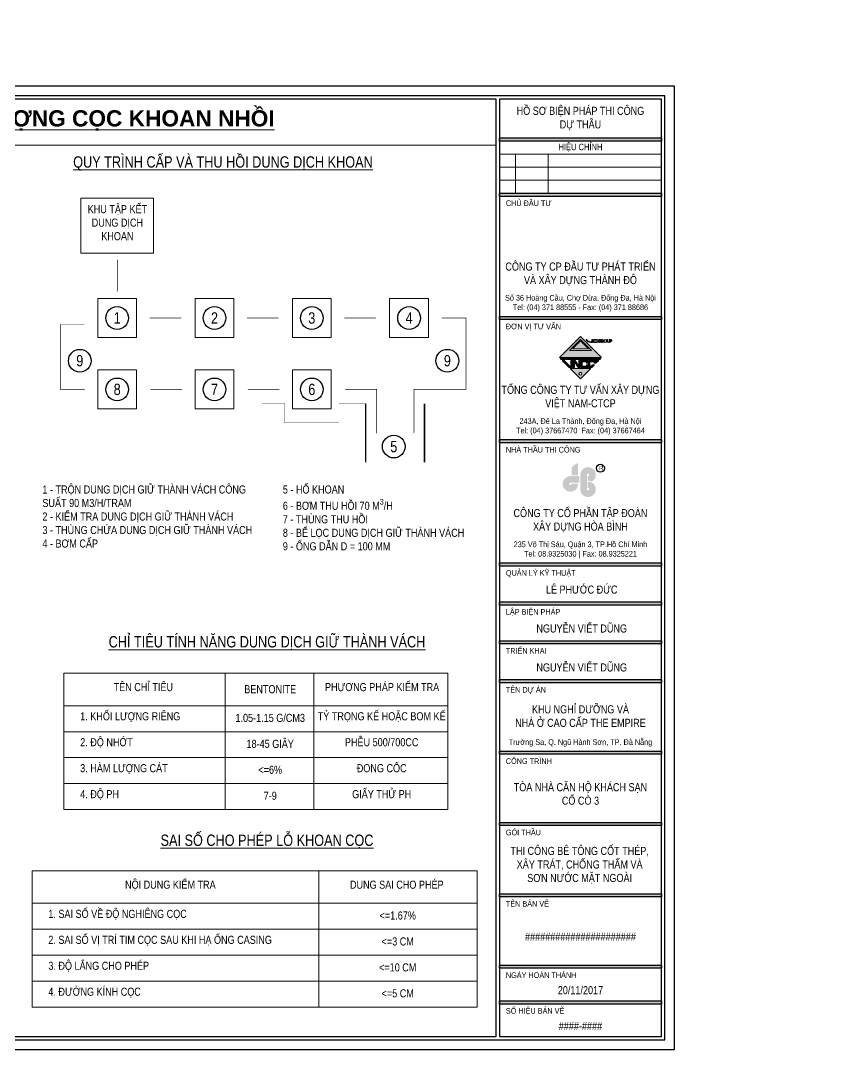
# Model space of a CAD drawing. Header units: millimetres. Extents: x -376071 to 28028791, y -269234 to 29325.
# Drawn here: x 174471 to 199655, y -148882 to -117163 of the extents above; entities that cross this region are included whole.
import ezdxf
from ezdxf.enums import TextEntityAlignment as Align

# ---------------------------------------------------------------- set-up
doc = ezdxf.new("R2010")
doc.units = ezdxf.units.MM
doc.header["$LTSCALE"] = 100
doc.set_wipeout_variables(frame=1)
doc.linetypes.add('CONTINOUS', pattern=[0])
for name, color, linetype in [('01. TEXT NOI DUNG', 7, 'Continuous'), ('01. TEXT TIEU DE', 7, 'Continuous'), ('03. HATCH 03', 5, 'Continuous')]:
    doc.layers.add(name, color=color, linetype=linetype)
doc.layers.add('02. NET KHUNG', color=7, linetype='CONTINOUS', lineweight=9)
doc.layers.add('0_TEXT', color=7, linetype='Continuous', lineweight=15)
doc.styles.add('Arial 0.8', font='arial_0.ttf', dxfattribs={"width": 0.8, "height": 250})
doc.styles.add('Arial 1.2', font='arial_0.ttf', dxfattribs={"width": 1.2, "height": 500})

# ---------------------------------------------------------------- blocks, each defined once
blk = doc.blocks.new('lo go hb')
at = {"linetype": 'ByBlock', "true_color": 0x047bfb}
h = blk.add_hatch(color=150, dxfattribs=at)
h.paths.add_polyline_path([(-524, 1333), (-820, 1038), (-229, 979)])
h.paths.add_polyline_path([(-229, 1629, -0.414208), (-524, 1333), (-229, 979)])
h.paths.add_polyline_path([(-229, 979), (-820, 1038), (-820, 329), (-229, 329)])
for points in [[(576, 359, -2.79063), (665, 251), (665, -174, -0.125559), (1049, -261, 1.726912), (-32, 359), (-32, -969, 2.465752), (665, -251), (665, -861, -2.79063), (576, -969)], [(-104, 249), (-943, 249, 2.465942), (-225, -448), (-835, -448, -2.792193), (-943, -359), (-104, -359)]]:
    blk.add_hatch(color=150, dxfattribs=at).paths.add_polyline_path(points)
at = {"color": 142}
blk.add_circle((1831, 979), 369, dxfattribs=at)
at = {"color": 142, "insert": (1698, 1197), "char_height": 416.19, "width": 1169.98, "attachment_point": 1}
blk.add_mtext('{\\fVNI-Helve|b0|i0|c0|p2;R}', dxfattribs=at)
blk = doc.blocks.new('Khung A3 COR3')
h = blk.add_hatch(color=256)
h.set_gradient(color1=(63, 127, 63), one_color=1, tint=1, name='INVCYLINDER')
h.paths.add_polyline_path([(366, 281), (416, 281), (416, 280), (366, 280)])
h = blk.add_hatch(color=256)
h.set_gradient(color1=(63, 127, 63), one_color=1, tint=1, name='INVCYLINDER')
h.paths.add_polyline_path([(366, 264), (416, 264), (416, 263), (366, 263)])
h = blk.add_hatch(color=256)
h.set_gradient(color1=(63, 127, 63), one_color=1, tint=1, name='INVCYLINDER')
h.paths.add_polyline_path([(366, 226), (416, 226), (416, 225), (366, 225)])
at = {"lineweight": 0, "true_color": 0xa40101}
h = blk.add_hatch(color=14, dxfattribs=at)
h.paths.add_polyline_path([(391, 219.79), (384.49, 213.28), (397.51, 213.28)])
h.paths.add_polyline_path([(387.59, 215.45), (391, 218.86), (394.41, 215.45)], flags=16)
h.paths.add_polyline_path([(388.57, 215.98), (391, 218.41), (393.43, 215.98)], flags=0)
for points in [[(394.73, 218.86), (394.52, 218.86), (394.52, 218.12, -0.0511), (393.77, 218.23, -0.180921), (392.94, 218.86), (392.71, 218.86, 0.200901), (393.72, 218.03, 0.056436), (394.6, 217.92), (394.73, 217.92)], [(396.11, 218.86), (395.17, 218.86, 0.414214), (394.84, 218.53), (394.84, 218.24, 0.414214), (395.17, 217.92), (396.11, 217.92), (396.11, 218.12), (395.17, 218.12, -0.414214), (395.05, 218.24), (395.05, 218.53, -0.414214), (395.17, 218.66), (396.11, 218.66)], [(396.85, 217.92), (396.89, 217.92, 0.401402), (397.34, 218.39), (396.87, 218.39), (396.87, 218.29), (397.24, 218.29, -4.537693), (397.18, 218.6), (397.29, 218.6, 1.731982)], [(397.82, 218.86), (397.45, 218.86), (397.45, 217.92), (397.55, 217.92), (397.55, 218.76), (397.82, 218.76, -1), (397.82, 218.37), (397.63, 218.37), (397.99, 217.92), (398.11, 217.92), (397.82, 218.28, 1)], [(399.37, 218.86), (399.27, 218.86), (399.27, 218.25, 1), (399.94, 218.25), (399.94, 218.86), (399.84, 218.86), (399.84, 218.25, -1), (399.37, 218.25)], [(397.3, 213.04), (384.7, 213.04), (385.02, 212.72), (396.98, 212.72)], [(388.5, 212.4), (388.07, 212.4), (388.07, 210.65), (387.71, 210.65), (385.96, 212.4), (385.34, 212.4), (387.53, 210.22), (388.5, 210.22)], [(390.89, 212.4), (390.46, 212.4), (390.46, 210.65), (389.37, 212.4), (388.72, 212.4), (388.72, 210.22), (389.15, 210.22), (389.15, 211.97), (390.25, 210.22), (390.89, 210.22)], [(393.29, 212.4), (391.11, 212.4), (391.11, 210.22), (393.29, 210.22), (393.29, 211.07), (392.86, 211.07), (392.86, 210.65), (391.54, 210.65), (391.54, 211.95), (392.86, 211.95), (392.86, 211.53), (393.29, 211.53)], [(396.66, 212.4), (393.51, 212.4), (393.51, 210.22), (394.47, 210.22), (395.33, 211.07), (394.71, 211.07), (394.29, 210.65), (393.94, 210.65), (393.94, 211.95), (395.59, 211.95), (395.17, 211.53), (395.78, 211.53)]]:
    blk.add_hatch(color=14, dxfattribs=at).paths.add_polyline_path(points)
h = blk.add_hatch(color=14, dxfattribs=at)
h.paths.add_polyline_path([(398.22, 218.39, 1), (399.16, 218.39, 1)])
h.paths.add_polyline_path([(399.07, 218.39, -1), (398.32, 218.39, -1)], flags=16)
h = blk.add_hatch(color=14, dxfattribs=at)
h.paths.add_polyline_path([(400.42, 218.86), (400.05, 218.86), (400.05, 217.92), (400.14, 217.92), (400.14, 218.28), (400.42, 218.28, 1)])
h.paths.add_polyline_path([(400.14, 218.76), (400.42, 218.76, -1), (400.42, 218.37), (400.14, 218.37)], flags=16)
h = blk.add_hatch(color=14, dxfattribs=at)
h.paths.add_polyline_path([(394.15, 209.9), (387.85, 209.9), (391, 206.76)])
h.paths.add_polyline_path([(391.47, 208.29, -1), (390.53, 208.29, -1)], flags=16)
h = blk.add_hatch(color=256)
h.set_gradient(color1=(63, 127, 63), one_color=1, tint=1, name='INVCYLINDER')
h.paths.add_polyline_path([(366, 188), (416, 188), (416, 187), (366, 187)])
h = blk.add_hatch(color=256)
h.set_gradient(color1=(63, 127, 63), one_color=1, tint=1, name='INVCYLINDER')
h.paths.add_polyline_path([(366, 150), (416, 150), (416, 149), (366, 149)])
h = blk.add_hatch(color=256)
h.set_gradient(color1=(63, 127, 63), one_color=1, tint=1, name='INVCYLINDER')
h.paths.add_polyline_path([(366, 150), (416, 150), (416, 149), (366, 149)])
h = blk.add_hatch(color=256)
h.set_gradient(color1=(63, 127, 63), one_color=1, tint=1, name='INVCYLINDER')
h.paths.add_polyline_path([(366, 138), (416, 138), (416, 137), (366, 137)])
h = blk.add_hatch(color=256)
h.set_gradient(color1=(63, 127, 63), one_color=1, tint=1, name='INVCYLINDER')
h.paths.add_polyline_path([(366, 138), (416, 138), (416, 137), (366, 137)])
h = blk.add_hatch(color=256)
h.set_gradient(color1=(63, 127, 63), one_color=1, tint=1, name='INVCYLINDER')
h.paths.add_polyline_path([(366, 126), (416, 126), (416, 125), (366, 125)])
h = blk.add_hatch(color=256)
h.set_gradient(color1=(63, 127, 63), one_color=1, tint=1, name='INVCYLINDER')
h.paths.add_polyline_path([(366, 126), (416, 126), (416, 125), (366, 125)])
h = blk.add_hatch(color=256)
h.set_gradient(color1=(63, 127, 63), one_color=1, tint=1, name='INVCYLINDER')
h.paths.add_polyline_path([(366, 114), (416, 114), (416, 113), (366, 113)])
h = blk.add_hatch(color=256)
h.set_gradient(color1=(63, 127, 63), one_color=1, tint=1, name='INVCYLINDER')
h.paths.add_polyline_path([(366, 114), (416, 114), (416, 113), (366, 113)])
h = blk.add_hatch(color=256)
h.set_gradient(color1=(63, 127, 63), one_color=1, tint=1, name='INVCYLINDER')
h.paths.add_polyline_path([(366, 92), (416, 92), (416, 91), (366, 91)])
h = blk.add_hatch(color=256)
h.set_gradient(color1=(63, 127, 63), one_color=1, tint=1, name='INVCYLINDER')
h.paths.add_polyline_path([(366, 92), (416, 92), (416, 91), (366, 91)])
h = blk.add_hatch(color=256)
h.set_gradient(color1=(63, 127, 63), one_color=1, tint=1, name='INVCYLINDER')
h.paths.add_polyline_path([(366, 70), (416, 70), (416, 69), (366, 69)])
h = blk.add_hatch(color=256)
h.set_gradient(color1=(63, 127, 63), one_color=1, tint=1, name='INVCYLINDER')
h.paths.add_polyline_path([(366, 70), (416, 70), (416, 69), (366, 69)])
h = blk.add_hatch(color=256)
h.set_gradient(color1=(63, 127, 63), one_color=1, tint=1, name='INVCYLINDER')
h.paths.add_polyline_path([(366, 48), (416, 48), (416, 47), (366, 47)])
h = blk.add_hatch(color=256)
h.set_gradient(color1=(63, 127, 63), one_color=1, tint=1, name='INVCYLINDER')
h.paths.add_polyline_path([(366, 48), (416, 48), (416, 47), (366, 47)])
h = blk.add_hatch(color=256)
h.set_gradient(color1=(63, 127, 63), one_color=1, tint=1, name='INVCYLINDER')
h.paths.add_polyline_path([(366, 26), (416, 26), (416, 25), (366, 25)])
h = blk.add_hatch(color=256)
h.set_gradient(color1=(63, 127, 63), one_color=1, tint=1, name='INVCYLINDER')
h.paths.add_polyline_path([(366, 26), (416, 26), (416, 25), (366, 25)])
h = blk.add_hatch(color=256)
h.set_gradient(color1=(63, 127, 63), one_color=1, tint=1, name='INVCYLINDER')
h.paths.add_polyline_path([(366, 15), (416, 15), (416, 14), (366, 14)])
h = blk.add_hatch(color=256)
h.set_gradient(color1=(63, 127, 63), one_color=1, tint=1, name='INVCYLINDER')
h.paths.add_polyline_path([(366, 15), (416, 15), (416, 14), (366, 14)])
at = {"color": 12, "lineweight": 0}
for p, q in [((391, 219.79), (384.49, 213.28)), ((397.51, 213.28), (391, 219.79)), ((387.59, 215.45), (391, 218.86)), ((388.57, 215.98), (391, 218.41)), ((393.43, 215.98), (388.57, 215.98)), ((391, 218.86), (394.41, 215.45)), ((391, 218.41), (393.43, 215.98)), ((392.94, 218.86), (392.71, 218.86)), ((394.73, 218.86), (394.52, 218.86)), ((394.52, 218.86), (394.52, 218.12)), ((394.6, 217.92), (394.73, 217.92)), ((394.73, 217.92), (394.73, 218.86)), ((394.84, 218.53), (394.84, 218.24)), ((395.05, 218.24), (395.05, 218.53)), ((396.11, 218.86), (395.17, 218.86)), ((395.17, 218.66), (396.11, 218.66)), ((396.11, 218.12), (395.17, 218.12)), ((395.17, 217.92), (396.11, 217.92)), ((396.11, 218.66), (396.11, 218.86)), ((396.11, 217.92), (396.11, 218.12)), ((396.85, 217.92), (396.89, 217.92)), ((397.34, 218.39), (396.87, 218.39)), ((396.87, 218.39), (396.87, 218.29)), ((396.87, 218.29), (397.24, 218.29)), ((397.18, 218.6), (397.29, 218.6)), ((397.82, 218.86), (397.45, 218.86)), ((397.45, 218.86), (397.45, 217.92)), ((397.45, 217.92), (397.55, 217.92)), ((397.55, 217.92), (397.55, 218.76)), ((397.55, 218.76), (397.82, 218.76)), ((397.82, 218.37), (397.63, 218.37)), ((397.63, 218.37), (397.99, 217.92)), ((398.11, 217.92), (397.82, 218.28)), ((397.99, 217.92), (398.11, 217.92)), ((399.37, 218.86), (399.27, 218.86)), ((399.27, 218.86), (399.27, 218.25)), ((399.37, 218.25), (399.37, 218.86)), ((399.94, 218.86), (399.84, 218.86)), ((399.84, 218.86), (399.84, 218.25)), ((399.94, 218.25), (399.94, 218.86)), ((400.42, 218.86), (400.05, 218.86)), ((400.05, 218.86), (400.05, 217.92)), ((400.05, 217.92), (400.14, 217.92)), ((400.14, 218.76), (400.42, 218.76)), ((400.14, 218.37), (400.14, 218.76)), ((400.42, 218.37), (400.14, 218.37)), ((400.14, 217.92), (400.14, 218.28)), ((400.14, 218.28), (400.42, 218.28)), ((384.49, 213.28), (397.51, 213.28)), ((397.3, 213.04), (384.7, 213.04)), ((384.7, 213.04), (385.02, 212.72)), ((385.02, 212.72), (396.98, 212.72)), ((394.41, 215.45), (387.59, 215.45)), ((396.98, 212.72), (397.3, 213.04)), ((385.96, 212.4), (385.34, 212.4)), ((385.34, 212.4), (387.53, 210.22)), ((387.71, 210.65), (385.96, 212.4)), ((387.53, 210.22), (388.5, 210.22)), ((388.07, 210.65), (387.71, 210.65)), ((388.5, 212.4), (388.07, 212.4)), ((388.07, 212.4), (388.07, 210.65)), ((388.5, 210.22), (388.5, 212.4)), ((389.37, 212.4), (388.72, 212.4)), ((388.72, 212.4), (388.72, 210.22)), ((388.72, 210.22), (389.15, 210.22)), ((389.15, 210.22), (389.15, 211.97)), ((389.15, 211.97), (390.25, 210.22)), ((390.46, 210.65), (389.37, 212.4)), ((390.25, 210.22), (390.89, 210.22)), ((390.89, 212.4), (390.46, 212.4)), ((390.46, 212.4), (390.46, 210.65)), ((390.89, 210.22), (390.89, 212.4)), ((393.29, 212.4), (391.11, 212.4)), ((391.11, 212.4), (391.11, 210.22)), ((391.11, 210.22), (393.29, 210.22)), ((391.54, 210.65), (391.54, 211.95)), ((391.54, 211.95), (392.86, 211.95)), ((392.86, 210.65), (391.54, 210.65)), ((392.86, 211.95), (392.86, 211.53)), ((392.86, 211.53), (393.29, 211.53)), ((393.29, 211.07), (392.86, 211.07)), ((392.86, 211.07), (392.86, 210.65)), ((393.29, 211.53), (393.29, 212.4)), ((393.29, 210.22), (393.29, 211.07)), ((396.66, 212.4), (393.51, 212.4)), ((393.51, 212.4), (393.51, 210.22)), ((393.51, 210.22), (394.47, 210.22)), ((393.94, 210.65), (393.94, 211.95)), ((393.94, 211.95), (395.59, 211.95)), ((394.29, 210.65), (393.94, 210.65)), ((394.71, 211.07), (394.29, 210.65)), ((394.47, 210.22), (395.33, 211.07)), ((395.33, 211.07), (394.71, 211.07)), ((395.59, 211.95), (395.17, 211.53)), ((395.17, 211.53), (395.78, 211.53)), ((395.78, 211.53), (396.66, 212.4))]:
    blk.add_line(p, q, dxfattribs=at)
at = {"ltscale": 2000}
for points in [[(420, 0), (420, 297), (0, 297), (0, 0)], [(417, 3), (417, 294), (3, 294), (3, 3)], [(365, 4), (365, 293), (4, 293), (4, 4)], [(416, 293), (366, 293), (366, 4), (416, 4)]]:
    blk.add_lwpolyline(points, close=True, dxfattribs=at)
at = {"color": 7, "flags": 128}
for points in [[(366, 281), (416, 281), (416, 280), (366, 280), (366, 281)], [(366, 264), (416, 264), (416, 263), (366, 263), (366, 264)], [(366, 226), (416, 226), (416, 225), (366, 225), (366, 226)], [(366, 188), (416, 188), (416, 187), (366, 187), (366, 188)], [(366, 150), (416, 150), (416, 149), (366, 149), (366, 150)], [(366, 150), (416, 150), (416, 149), (366, 149), (366, 150)], [(366, 138), (416, 138), (416, 137), (366, 137), (366, 138)], [(366, 138), (416, 138), (416, 137), (366, 137), (366, 138)], [(366, 126), (416, 126), (416, 125), (366, 125), (366, 126)], [(366, 126), (416, 126), (416, 125), (366, 125), (366, 126)], [(366, 114), (416, 114), (416, 113), (366, 113), (366, 114)], [(366, 114), (416, 114), (416, 113), (366, 113), (366, 114)], [(366, 92), (416, 92), (416, 91), (366, 91), (366, 92)], [(366, 92), (416, 92), (416, 91), (366, 91), (366, 92)], [(366, 70), (416, 70), (416, 69), (366, 69), (366, 70)], [(366, 70), (416, 70), (416, 69), (366, 69), (366, 70)], [(366, 48), (416, 48), (416, 47), (366, 47), (366, 48)], [(366, 48), (416, 48), (416, 47), (366, 47), (366, 48)], [(366, 26), (416, 26), (416, 25), (366, 25), (366, 26)], [(366, 26), (416, 26), (416, 25), (366, 25), (366, 26)], [(366, 15), (416, 15), (416, 14), (366, 14), (366, 15)], [(366, 15), (416, 15), (416, 14), (366, 14), (366, 15)]]:
    blk.add_lwpolyline(points, dxfattribs=at)
at = {"color": 7, "lineweight": 15, "flags": 128}
for points in [[(366, 276), (416, 276)], [(371, 276), (371, 264)], [(381, 276), (381, 264)], [(366, 272), (416, 272)], [(366, 268), (416, 268)]]:
    blk.add_lwpolyline(points, dxfattribs=at)
at = {"color": 12, "lineweight": 0}
blk.add_lwpolyline([(387.85, 209.9), (394.15, 209.9), (391, 206.76)], close=True, dxfattribs=at)
blk.add_circle((391, 208.29), 0.465, dxfattribs=at)
for centre, radius, start, end in [((394.2, 219.65), 1.69, 208.0594, 253.4977), ((394.2, 219.65), 1.49, 212.3021, 253.3223), ((394.66, 221.85), 3.94, 256.1245, 269.045), ((394.66, 221.85), 3.73, 256.1971, 267.8982), ((395.17, 218.53), 0.326, 90, 180), ((395.17, 218.24), 0.326, 180, 270), ((395.17, 218.53), 0.123, 90, 180), ((395.17, 218.24), 0.123, 180, 270), ((396.87, 218.39), 0.47, 27.4864, 267.4825), ((396.87, 218.39), 0.376, 35.2344, 345.5225), ((396.87, 218.39), 0.47, 272.5175, 0), ((397.82, 218.57), 0.29, 270, 90), ((397.82, 218.57), 0.196, 270, 90), ((398.69, 218.39), 0.47, 0, 180), ((398.69, 218.39), 0.47, 180, 0), ((398.69, 218.39), 0.376, 0, 180), ((398.69, 218.39), 0.376, 180, 0), ((399.6, 218.25), 0.333, 180, 0), ((399.6, 218.25), 0.239, 180, 0), ((400.42, 218.57), 0.29, 270, 90), ((400.42, 218.57), 0.196, 270, 90)]:
    blk.add_arc(centre, radius, start, end, dxfattribs=at)
at = {"color": 7, "lineweight": 0, "xscale": 0.003336270388982869, "yscale": 0.003336270388982869, "zscale": 0.003336270388982869}
blk.add_blockref('lo go hb', (391.05, 175.92), dxfattribs=at)
at = {"style": 'Arial 0.8', "width": 0.8}
blk.add_attdef('TENBANVE_001', (387.9, 33.5), '', height=2.5, dxfattribs=at)
blk.add_attdef('SOHIEU', text='', height=2.5, dxfattribs=at).set_placement((391, 7.25), align=Align.MIDDLE_CENTER)
at = {"layer": '03. HATCH 03', "color": 7, "lineweight": 15, "char_height": 1.75, "attachment_point": 1, "style": 'Arial 0.8'}
for s, insert, width in [('CHỦ ĐẦU TƯ', (368, 261.76), 14.872), ('ĐƠN VỊ TƯ VẤN', (368, 223.76), 18.2895), ('NHÀ THẦU THI CÔNG', (368, 185.76), 24.3084), ('QUẢN LÝ KỸ THUẬT', (368, 147.76), 23.1325), ('LẬP BIỆN PHÁP', (368, 135.76), 23.1325), ('TRIỂN KHAI', (368, 123.76), 23.1325), ('\\pt15.75;TÊN DỰ ÁN', (368, 111.76), 23.1325), ('\\pt15.75;CÔNG TRÌNH', (368, 89.76), 23.1325), ('\\pt15.75;GÓI THẦU', (368, 67.76), 23.1325), ('\\pt15.75;TÊN BẢN VẼ', (368, 45.76), 23.1325), ('\\pt15.75;NGÀY HOÀN THÀNH', (368, 23.76), 23.1325), ('\\pt15.75;SỐ HIỆU BẢN VẼ', (368, 12.76), 23.1325)]:
    blk.add_mtext(s, dxfattribs=dict(at, insert=insert, width=width))
at = {"layer": '0_TEXT', "color": 7, "lineweight": 15, "attachment_point": 5, "style": 'Arial 0.8'}
for s, insert, char_height, width in [('HỒ SƠ BIỆN PHÁP THI CÔNG \\PDỰ THẦU ', (391, 287), 2.5, 50), ('HIỆU CHỈNH', (391, 278), 2, 50), ('CÔNG TY CP ĐẦU TƯ PHÁT TRIỂN VÀ XÂY DỰNG THÀNH ĐÔ', (391, 239), 2.5, 50), ('Số 36 Hoàng Cầu, Chợ Dừa, Đống Đa, Hà Nội\\PTel: (04) 371 88555^I- Fax: (04) 371 88686', (391, 230), 1.75, 50), ('TỔNG CÔNG TY TƯ VẤN XÂY DỰNG VIỆT NAM-CTCP', (391, 201), 2.5, 50), ('243A, Đê La Thành, Đống Đa, Hà Nội\\PTel: (04) 37667470 ^IFax: (04) 37667464', (391, 192), 1.75, 50), ('CÔNG TY CỔ PHẦN TẬP ĐOÀN \\PXÂY DỰNG HÒA BÌNH', (391, 163), 2.5, 50), ('\\pt40.25;235 Võ Thị Sáu, Quận 3, TP.Hồ Chí Minh \\PTel: 08.9325030 | Fax: 08.9325221', (391, 154), 1.75, 50), ('^ILÊ PHƯỚC ĐỨC', (391, 141.75), 2.5, 50), ('^INGUYỄN VIẾT DŨNG', (391, 129.75), 2.5, 50), ('^INGUYỄN VIẾT DŨNG', (391, 117.75), 2.5, 50), ('KHU NGHỈ DƯỠNG VÀ \\PNHÀ Ở CAO CẤP THE EMPIRE', (391, 102.75), 2.5, 50), ('Trường Sa, Q. Ngũ Hành Sơn, TP. Đà Nẵng', (391, 94.5), 1.75, 50), ('TÒA NHÀ CĂN HỘ KHÁCH SẠN \\PCỔ CÒ 3', (391, 78.75), 2.5, 50), ('THI CÔNG BÊ TÔNG CỐT THÉP, XÂY TRÁT, CHỐNG THẤM VÀ SƠN NƯỚC MẶT NGOÀI', (390.75, 56.75), 2.5, 45.5), ('20/11/2017', (391, 18.25), 2.5, 50)]:
    blk.add_mtext(s, dxfattribs=dict(at, insert=insert, char_height=char_height, width=width))
blk = doc.blocks.new('Tagnumber')
blk.add_wipeout([(0, 25), (1.4, 25), (2.1, 24.9), (2.6, 24.9), (3.4, 24.8), (4.1, 24.7), (4.7, 24.6), (5.3, 24.4), (5.7, 24.4), (6.3, 24.2), (6.9, 24), (7.7, 23.8), (8.5, 23.5), (9, 23.3), (9.9, 22.9), (10.7, 22.6), (11.5, 22.2), (12, 21.9), (12.6, 21.6), (13.1, 21.3), (13.5, 21), (13.9, 20.8), (14.4, 20.4), (14.9, 20.1), (15.4, 19.7), (15.9, 19.3), (16.6, 18.7), (17.3, 18.1), (17.9, 17.5), (18.4, 17), (18.9, 16.3), (19.5, 15.7), (19.8, 15.3), (20.1, 14.9), (20.3, 14.6), (20.8, 13.8), (21.1, 13.3), (21.4, 12.9), (21.9, 12.1), (22.1, 11.8), (22.5, 10.9), (22.8, 10.2), (23, 9.8), (23.3, 9.1), (23.5, 8.5), (23.7, 7.9), (23.9, 7.5), (24, 6.9), (24.2, 6.1), (24.4, 5.6), (24.5, 4.9), (24.6, 4.3), (24.7, 3.6), (24.8, 2.9), (24.9, 2.2), (24.9, 1.7), (25, 1), (25, 0.4), (25, -0.4), (25, -1.1), (24.9, -2), (24.9, -2.6), (24.8, -3.4), (24.6, -4.2), (24.5, -5.1), (24.3, -6.1), (24.1, -6.8), (23.8, -7.6), (23.5, -8.4), (23.1, -9.5), (22.8, -10.2), (22.5, -10.9), (22.1, -11.7), (21.8, -12.2), (21.4, -13), (21.1, -13.5), (20.6, -14.2), (20.2, -14.7), (19.8, -15.2), (19.4, -15.8), (18.9, -16.3), (18.5, -16.8), (17.9, -17.5), (17.4, -18), (16.8, -18.6), (16.3, -19), (15.5, -19.7), (14.9, -20.1), (14.3, -20.5), (13.6, -21), (13, -21.3), (12.1, -21.9), (11.6, -22.2), (11, -22.5), (10.5, -22.7), (10, -22.9), (9, -23.3), (8.3, -23.6), (7.6, -23.8), (7, -24), (6.4, -24.2), (5.3, -24.4), (4.3, -24.6), (3.3, -24.8), (2.6, -24.9), (1.8, -24.9), (1, -25), (0.3, -25), (-0.7, -25), (-1.6, -24.9), (-2.5, -24.9), (-3.6, -24.7), (-4.6, -24.6), (-5.6, -24.4), (-6.4, -24.2), (-7.5, -23.8), (-8.3, -23.6), (-9.1, -23.3), (-9.9, -23), (-10.5, -22.7), (-11.2, -22.4), (-11.9, -22), (-12.6, -21.6), (-13.4, -21.1), (-14, -20.7), (-14.7, -20.2), (-15.3, -19.8), (-15.8, -19.4), (-16.5, -18.8), (-17, -18.3), (-17.6, -17.8), (-18, -17.3), (-18.4, -16.9), (-19, -16.2), (-19.6, -15.5), (-20.2, -14.7), (-20.7, -13.9), (-21.2, -13.2), (-21.7, -12.3), (-22.1, -11.7), (-22.5, -10.8), (-22.8, -10.3), (-23.1, -9.5), (-23.5, -8.6), (-23.8, -7.6), (-24, -6.9), (-24.4, -5.6), (-24.5, -4.8), (-24.6, -4.3), (-24.8, -3.3), (-24.8, -2.8), (-24.9, -2.2), (-24.9, -1.7), (-25, -1.1), (-25, 0), (-25, 0.8), (-25, 1.5), (-24.9, 2.3), (-24.8, 3.1), (-24.7, 3.9), (-24.5, 4.7), (-24.3, 5.8), (-24.1, 6.8), (-23.7, 7.9), (-23.4, 8.7), (-23.1, 9.6), (-22.8, 10.2), (-22.5, 10.9), (-22.3, 11.3), (-21.9, 12), (-21.7, 12.5), (-21.2, 13.2), (-20.7, 14.1), (-20.2, 14.7), (-19.7, 15.4), (-19.1, 16.2), (-18.7, 16.6), (-18.2, 17.2), (-17.9, 17.5), (-17.5, 17.9), (-17.1, 18.2), (-16.7, 18.6), (-15.7, 19.4), (-15.1, 20), (-14.5, 20.4), (-13.9, 20.8), (-13.3, 21.2), (-12.5, 21.7), (-11.6, 22.1), (-10.7, 22.6), (-9.8, 23), (-8.7, 23.4), (-7.6, 23.8), (-6.1, 24.2), (-4.8, 24.5), (-3.9, 24.7), (-2.9, 24.8), (-1.3, 25), (-0.6, 25)])
blk.add_circle((0, 0), 25)
blk = doc.blocks.new('Tag number')
blk.add_blockref('Tagnumber', (0, 0))
at = {"style": 'Arial 0.8', "width": 0.8}
blk.add_attdef('TAGNUMBER', text='', height=25, dxfattribs=at).set_placement((0, 0), align=Align.MIDDLE_CENTER)

msp = doc.modelspace()

# ---------------------------------------------------------------- linework, layer by layer
at = {"layer": '02. NET KHUNG'}
for p, q in [((175809.5, -141486, -881.1), (175809.5, -137286, -881.1)), ((183510.5, -137286, -881.1), (183510.5, -141486, -881.1)), ((183510.5, -137286, -881.1), (183510.5, -141486, -881.1)), ((187641.4, -137286, -881.1), (187641.4, -141486, -881.1)), ((174827.3, -147577.6, -881.1), (174827.3, -143377.6, -881.1)), ((188551.1, -143377.6, -881.1), (188551.1, -147577.6, -881.1))]:
    msp.add_line(p, q, dxfattribs=at)
at = {"layer": '02. NET KHUNG', "color": 7}
for p, q in [((175809.5, -137286, -881.1), (187641.4, -137286, -881.1)), ((175809.5, -138286, -881.1), (187641.4, -138286, -881.1)), ((175809.5, -139086, -881.1), (187641.4, -139086, -881.1)), ((175809.5, -139886, -881.1), (187641.4, -139886, -881.1)), ((175809.5, -140686, -881.1), (187641.4, -140686, -881.1)), ((175809.5, -141486, -881.1), (187641.4, -141486, -881.1)), ((174827.3, -143377.6, -881.1), (188551.1, -143377.6, -881.1)), ((174827.3, -144377.6, -881.1), (188551.1, -144377.6, -881.1)), ((174827.3, -145177.6, -881.1), (188551.1, -145177.6, -881.1)), ((174827.3, -145977.6, -881.1), (188551.1, -145977.6, -881.1)), ((174827.3, -146777.6, -881.1), (188551.1, -146777.6, -881.1)), ((174827.3, -147577.6, -881.1), (188551.1, -147577.6, -881.1))]:
    msp.add_line(p, q, dxfattribs=at)
at = {"layer": '02. NET KHUNG', "linetype": 'Continuous'}
for p, q in [((180780.4, -137286, -881.1), (180780.4, -141486, -881.1)), ((180780.4, -137286, -881.1), (180780.4, -141486, -881.1)), ((183510.5, -137286, -881.1), (183510.5, -141486, -881.1)), ((183510.5, -137286, -881.1), (183510.5, -141486, -881.1))]:
    msp.add_line(p, q, dxfattribs=at)
at = {"layer": '02. NET KHUNG', "lineweight": 0}
msp.add_line((183661.7, -143377.6, -881.1), (183661.7, -147577.6, -881.1), dxfattribs=at)
at = {"layer": '02. NET KHUNG', "elevation": -869.6}
msp.add_lwpolyline([(176329.2, -122639.9), (178570.4, -122639.9), (178570.4, -124332.6), (176329.2, -124332.6)], close=True, dxfattribs=at)
at = {"layer": '02. NET KHUNG', "lineweight": 0, "elevation": -869.6}
for points in [[(177449.8, -124532.6, 20, 20, 0), (177449.8, -125032.6, 200, 0, 0), (177449.8, -125532.6, 0, 0, 0)], [(178449.8, -126332.6, 20, 20, 0), (178949.8, -126332.6, 200, 0, 0), (179449.8, -126332.6, 0, 0, 0)], [(181449.8, -126332.6, 20, 20, 0), (181949.8, -126332.6, 200, 0, 0), (182449.8, -126332.6, 0, 0, 0)], [(184449.8, -126332.6, 20, 20, 0), (184949.8, -126332.6, 200, 0, 0), (185449.8, -126332.6, 0, 0, 0)], [(176449.8, -126532.6, 0, 200, 0), (175949.8, -126532.6, 20, 20, 0), (175699.8, -126532.6, 20, 20, 0), (175699.8, -126532.9, 20, 20, 0), (175699.8, -128532.6, 20, 20, 0), (176449.8, -128532.6, 0, 0, 0)], [(179449.8, -128532.6, 20, 20, 0), (178949.8, -128532.6, 200, 0, 0), (178449.8, -128532.6, 0, 0, 0)], [(182449.8, -128532.6, 20, 20, 0), (181949.8, -128532.6, 200, 0, 0), (181449.8, -128532.6, 0, 0, 0)], [(184449.8, -128532.6, 0, 200, 0), (184949.8, -128532.6, 20, 20, 0), (185449.8, -128532.6, 20, 20, 0), (185449.8, -129883.9, 0, 0, 0)]]:
    msp.add_lwpolyline(points, format="xyseb", dxfattribs=at)
at = {"layer": '02. NET KHUNG', "elevation": -869.6, "flags": 128}
for points, const_width in [([(185108.4, -128970.2), (184290.1, -128970.2), (184290.1, -129562.4), (182609.6, -129562.4), (182609.6, -128970.2), (181920.1, -128970.2)], 4.34), ([(185108.4, -128970.2), (185108.4, -130780.2)], 43.4), ([(185108.4, -128970.2), (185108.4, -130780.2)], 4.34), ([(186924.8, -128970.2), (186924.8, -130780.2)], 43.4)]:
    msp.add_lwpolyline(points, dxfattribs=dict(at, const_width=const_width))

# ---------------------------------------------------------------- texts
at = {"layer": '01. TEXT NOI DUNG', "lineweight": 0, "char_height": 250, "style": 'Arial 0.8'}
for s, insert, width, attachment_point in [('KHU TẬP KẾT DUNG DỊCH KHOAN', (177456.2, -122851, -869.6), 2138.967, 2), ('1 - TRỘN DUNG DỊCH GIỮ THÀNH VÁCH CÔNG SUẤT 90 M3/H/TRẠM{\\H1.4718x; }\\P2 - KIỂM TRA DUNG DỊCH GIỮ THÀNH VÁCH{\\H1.9816x; }\\P3 - THÙNG CHỨA DUNG DỊCH GIỮ THÀNH VÁCH{\\H1.8119x; }\\P4 - BƠM CẤP{\\H1.8678x; }', (175144.4, -131493.6), 6469.797, 1), ('\\A1;5 - HỐ KHOAN\\P6 - BƠM THU HỒI 70 M{\\H0.7x;\\S3^ ;}/H{\\H2.1382x; }\\P7 - THÙNG THU HỒI{\\H1.7595x; }\\P8 - BỂ LỌC DUNG DỊCH GIỮ THÀNH VÁCH{\\H1.886x; }\\P9 - ỐNG DẪN D = 100 MM{\\H1.8431x; }', (182556.8, -131493.6), 6469.797, 1), ('TÊN CHỈ TIÊU', (178255.8, -137586, -881.1), 2145.602, 2), ('BENTONITE', (182167.6, -137651.7, -881.1), 2145.602, 2), ('PHƯƠNG PHÁP KIỂM TRA', (185618, -137586, -881.1), 3973.192, 2), ('1. KHỐI LƯỢNG RIÊNG', (176309.5, -138486, -881.1), 4044.468, 1), ('1.05-1.15 G/CM3', (182167.6, -138536, -881.1), 2145.602, 2), ('TỶ TRỌNG KẾ HOẶC BOM KẾ', (185604.5, -138486, -881.1), 4161.322, 2), ('2. ĐỘ NHỚT', (176309.5, -139286, -881.1), 4044.468, 1), ('PHỄU 500/700CC', (185604.5, -139286, -881.1), 3873.361, 2), ('18-45 GIÂY', (182167.6, -139336, -881.1), 2145.602, 2), ('3. HÀM LƯỢNG CÁT', (176309.5, -140086, -881.1), 4044.468, 1), ('<=6%', (182167.6, -140136, -881.1), 2145.602, 2), ('ĐONG CỐC', (185604.5, -140086, -881.1), 2145.602, 2), ('4. ĐỘ PH', (176309.5, -140886, -881.1), 4044.468, 1), ('GIẤY THỬ PH', (185604.5, -140886, -881.1), 2145.602, 2), ('7-9', (182167.6, -140936, -881.1), 2145.602, 2), ('NỘI DUNG KIỂM TRA', (179088.5, -143677.6, -881.1), 3682.878, 2), ('DUNG SAI CHO PHÉP', (186070.3, -143677.6, -881.1), 3682.878, 2), ('1. SAI SỐ VỀ ĐỘ NGHIÊNG CỌC', (175327.3, -144577.6, -881.1), 8064.639, 1), ('<=1.67%', (186099, -144627.6, -881.1), 2145.602, 2), ('2. SAI SỐ VỊ TRÍ TIM CỌC SAU KHI HẠ ỐNG CASING', (175327.3, -145377.6, -881.1), 8065.193, 1), ('<=3 CM', (186099, -145427.6, -881.1), 2145.602, 2), ('3. ĐỘ LẮNG CHO PHÉP', (175327.3, -146177.6, -881.1), 8043.806, 1), ('<=10 CM', (186099, -146227.6, -881.1), 2145.602, 2), ('4. ĐƯỜNG KÍNH CỌC', (175327.3, -146977.6, -881.1), 8065.193, 1), ('<=5 CM', (186099, -147027.6, -881.1), 2145.602, 2)]:
    msp.add_mtext(s, dxfattribs=dict(at, insert=insert, width=width, attachment_point=attachment_point))
at = {"layer": '01. TEXT TIEU DE', "insert": (-105251.1, -119277.8), "char_height": 2100, "width": 28132992.012, "attachment_point": 4, "style": 'Arial 0.8', "bg_fill": 2}
msp.add_mtext('\\A1;{\\LGHI CHÚ }:', dxfattribs=at)
at = {"layer": '01. TEXT TIEU DE', "lineweight": 0, "char_height": 350, "attachment_point": 2, "style": 'Arial 0.8'}
for s, insert, width in [('{\\LCHỈ TIÊU TÍNH NĂNG DUNG DỊCH GIỮ THÀNH VÁCH}', (182068.7, -136139), 10085.822), ('{\\LSAI SỐ CHO PHÉP LỖ KHOAN CỌC}', (182068.7, -142258.5), 10431.245)]:
    msp.add_mtext(s, dxfattribs=dict(at, insert=insert, width=width))

# ---------------------------------------------------------------- next in the draw order: texts
at = {"layer": '01. TEXT TIEU DE', "insert": (-368039.7, -119277.8), "char_height": 2100, "width": 28132992.012, "attachment_point": 4, "style": 'Arial 0.8', "bg_fill": 2}
msp.add_mtext('\\A1;{\\LGHI CHÚ }:', dxfattribs=at)

# ---------------------------------------------------------------- next in the draw order: linework, layer by layer
at = {"layer": '02. NET KHUNG', "ltscale": 10}
msp.add_line((171266.8, -121006, -881.1), (189098.7, -121006, -881.1), dxfattribs=at)

# ---------------------------------------------------------------- next in the draw order: block references
ref = msp.add_blockref('Khung A3 COR3', (152632.8, -148881.7, -881.1), dxfattribs=dict(xscale=100, yscale=100, zscale=100))
ref.add_attrib('SOHIEU', '####-####', dxfattribs={"height": 250, "style": 'Arial 0.8', "width": 0.8}).set_placement((191732.8, -148156.7, -881.1), align=Align.MIDDLE_CENTER)
ref.add_attrib('TENBANVE_001', '######################', (190023.9, -145531.7, -881.1), dxfattribs={"height": 250, "style": 'Arial 0.8', "width": 0.8})

# ---------------------------------------------------------------- next in the draw order: texts
at = {"layer": '01. TEXT TIEU DE', "lineweight": 0, "attachment_point": 2}
for s, insert, char_height, width, style in [('{\\fArial|b1|i0|c0|p34;\\LQUY TRÌNH QUẢN LÝ CHẤT LƯỢNG CỌC KHOAN NHỒI}', (173006.3, -119927.3), 500, 22967.219, 'Arial 1.2'), ('{\\LQUY TRÌNH CẤP VÀ THU HỒI DUNG DỊCH KHOAN}', (180710.3, -121347.1), 350, 10085.822, 'Arial 0.8')]:
    msp.add_mtext(s, dxfattribs=dict(at, insert=insert, char_height=char_height, width=width, style=style))

# ---------------------------------------------------------------- next in the draw order: block references
at = {"xscale": 14, "yscale": 14, "zscale": 14}
for p, values in [((177449.8, -126332.6, -881.1), {'TAGNUMBER': '1'}), ((180449.8, -126332.6, -881.1), {'TAGNUMBER': '2'}), ((183449.8, -126332.6, -881.1), {'TAGNUMBER': '3'}), ((186449.8, -126332.6, -881.1), {'TAGNUMBER': '4'}), ((176296.7, -127648.6, -881.1), {'TAGNUMBER': '9'}), ((187628.6, -127648.6, -881.1), {'TAGNUMBER': '9'}), ((177449.8, -128532.6, -881.1), {'TAGNUMBER': '8'}), ((180449.8, -128532.6, -881.1), {'TAGNUMBER': '7'}), ((183449.8, -128532.6, -881.1), {'TAGNUMBER': '6'}), ((185976.7, -130296.1, -881.1), {'TAGNUMBER': '5'})]:
    msp.add_blockref('Tag number', p, dxfattribs=at).add_auto_attribs(values)

# ---------------------------------------------------------------- next in the draw order: linework, layer by layer
at = {"layer": '02. NET KHUNG', "lineweight": 0, "elevation": -869.6}
for points in [[(176849.8, -125732.6), (178049.8, -125732.6), (178049.8, -126932.6), (176849.8, -126932.6)], [(179849.8, -125732.6), (181049.8, -125732.6), (181049.8, -126932.6), (179849.8, -126932.6)], [(182849.8, -125732.6), (184049.8, -125732.6), (184049.8, -126932.6), (182849.8, -126932.6)], [(185849.8, -125732.6), (187049.8, -125732.6), (187049.8, -126932.6), (185849.8, -126932.6)], [(176849.8, -127932.6), (178049.8, -127932.6), (178049.8, -129132.6), (176849.8, -129132.6)], [(179849.8, -127932.6), (181049.8, -127932.6), (181049.8, -129132.6), (179849.8, -129132.6)], [(182849.8, -127932.6), (184049.8, -127932.6), (184049.8, -129132.6), (182849.8, -129132.6)]]:
    msp.add_lwpolyline(points, close=True, dxfattribs=at)
msp.add_lwpolyline([(187449.8, -126332.6, 20, 20, 0), (188199.8, -126332.6, 20, 20, 0), (188199.8, -128532.6, 20, 20, 0), (186598.9, -128532.6, 20, 20, 0), (186598.6, -128532.6, 20, 20, 0), (186598.6, -129404, 200, 0, 0), (186598.6, -129904, 0, 0, 0)], format="xyseb", dxfattribs=at)

doc.saveas('drawing.dxf')
